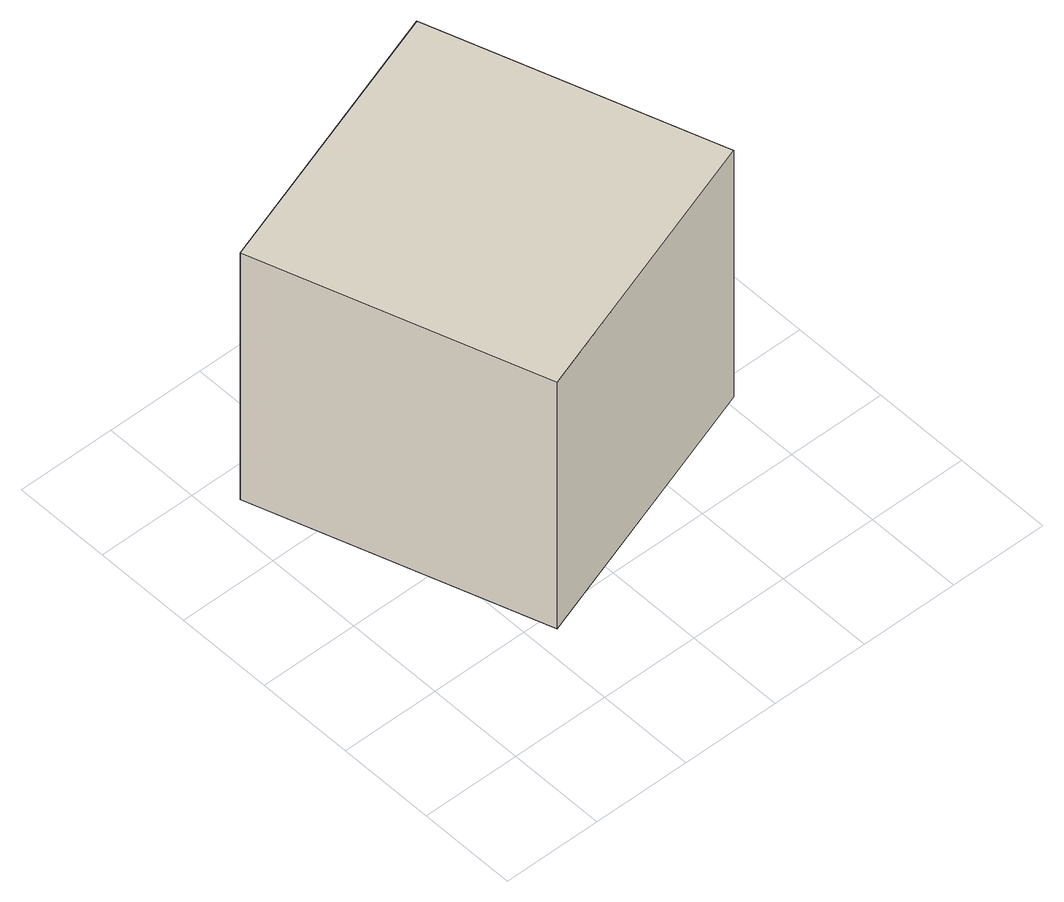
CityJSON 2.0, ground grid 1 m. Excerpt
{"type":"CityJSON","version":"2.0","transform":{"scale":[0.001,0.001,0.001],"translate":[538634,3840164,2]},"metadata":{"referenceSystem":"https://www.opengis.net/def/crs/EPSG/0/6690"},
"CityObjects":{
"building1":{"type":"Building","attributes":{"class":"3003","BuildingDetailAttribute.specifiedBuildingCoverageRate":0.8,"BuildingDetailAttribute.surveyYear":2017,"BuildingHighTideRiskAttribute.description":"1","BuildingHighTideRiskAttribute.rank":"2","BuildingHighTideRiskAttribute.depth":2.75,"BuildingIDAttribute.prefecture":"27","BuildingIDAttribute.city":"27113"},"geometry":[{"type":"Solid","lod":"1","boundaries":[[[[0,1,2,3]],[[2,4,5,3]],[[1,6,4,2]],[[0,7,6,1]],[[3,5,7,0]],[[4,6,7,5]]]]}]}
},
"vertices":[
[271,3699,990],[3125,4660,990],[4086,1806,990],[1232,845,990],[4086,1806,3990],[1232,845,3990],[3125,4660,3990],[271,3699,3990]
]}
